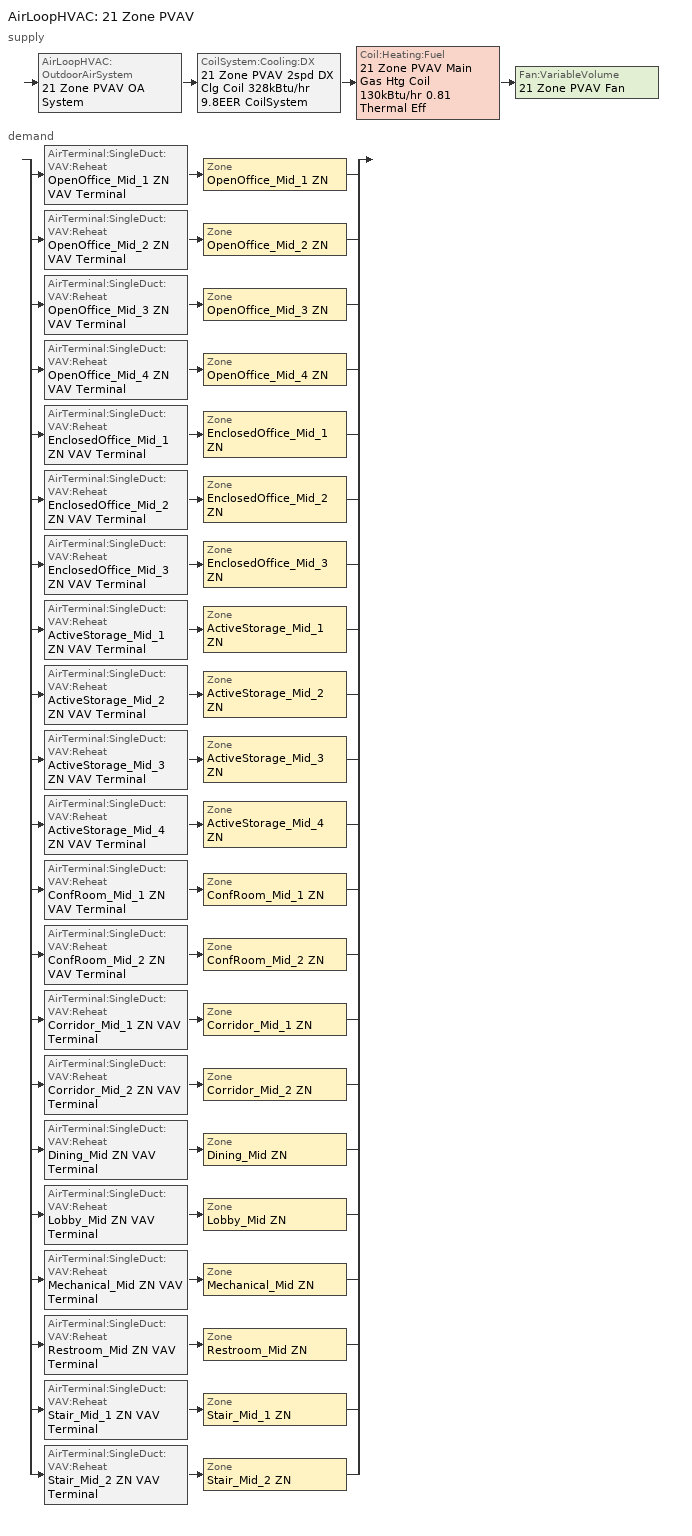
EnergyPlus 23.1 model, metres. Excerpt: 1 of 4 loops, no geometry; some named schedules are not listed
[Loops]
AirLoopHVAC '21 Zone PVAV'
 supply: AirLoopHVAC:OutdoorAirSystem '21 Zone PVAV OA System' > CoilSystem:Cooling:DX '21 Zone PVAV 2spd DX Clg Coil 328kBtu/hr 9.8EER CoilSystem' > Coil:Heating:Fuel '21 Zone PVAV Main Gas Htg Coil 130kBtu/hr 0.81 Thermal Eff' > Fan:VariableVolume '21 Zone PVAV Fan'
 demand: split
  | AirTerminal:SingleDuct:VAV:Reheat 'OpenOffice_Mid_1 ZN VAV Terminal' > Zone 'OpenOffice_Mid_1 ZN'
  | AirTerminal:SingleDuct:VAV:Reheat 'OpenOffice_Mid_2 ZN VAV Terminal' > Zone 'OpenOffice_Mid_2 ZN'
  | AirTerminal:SingleDuct:VAV:Reheat 'OpenOffice_Mid_3 ZN VAV Terminal' > Zone 'OpenOffice_Mid_3 ZN'
  | AirTerminal:SingleDuct:VAV:Reheat 'OpenOffice_Mid_4 ZN VAV Terminal' > Zone 'OpenOffice_Mid_4 ZN'
  | AirTerminal:SingleDuct:VAV:Reheat 'EnclosedOffice_Mid_1 ZN VAV Terminal' > Zone 'EnclosedOffice_Mid_1 ZN'
  | AirTerminal:SingleDuct:VAV:Reheat 'EnclosedOffice_Mid_2 ZN VAV Terminal' > Zone 'EnclosedOffice_Mid_2 ZN'
  | AirTerminal:SingleDuct:VAV:Reheat 'EnclosedOffice_Mid_3 ZN VAV Terminal' > Zone 'EnclosedOffice_Mid_3 ZN'
  | AirTerminal:SingleDuct:VAV:Reheat 'ActiveStorage_Mid_1 ZN VAV Terminal' > Zone 'ActiveStorage_Mid_1 ZN'
  | AirTerminal:SingleDuct:VAV:Reheat 'ActiveStorage_Mid_2 ZN VAV Terminal' > Zone 'ActiveStorage_Mid_2 ZN'
  | AirTerminal:SingleDuct:VAV:Reheat 'ActiveStorage_Mid_3 ZN VAV Terminal' > Zone 'ActiveStorage_Mid_3 ZN'
  | AirTerminal:SingleDuct:VAV:Reheat 'ActiveStorage_Mid_4 ZN VAV Terminal' > Zone 'ActiveStorage_Mid_4 ZN'
  | AirTerminal:SingleDuct:VAV:Reheat 'ConfRoom_Mid_1 ZN VAV Terminal' > Zone 'ConfRoom_Mid_1 ZN'
  | AirTerminal:SingleDuct:VAV:Reheat 'ConfRoom_Mid_2 ZN VAV Terminal' > Zone 'ConfRoom_Mid_2 ZN'
  | AirTerminal:SingleDuct:VAV:Reheat 'Corridor_Mid_1 ZN VAV Terminal' > Zone 'Corridor_Mid_1 ZN'
  | AirTerminal:SingleDuct:VAV:Reheat 'Corridor_Mid_2 ZN VAV Terminal' > Zone 'Corridor_Mid_2 ZN'
  | AirTerminal:SingleDuct:VAV:Reheat 'Dining_Mid ZN VAV Terminal' > Zone 'Dining_Mid ZN'
  | AirTerminal:SingleDuct:VAV:Reheat 'Lobby_Mid ZN VAV Terminal' > Zone 'Lobby_Mid ZN'
  | AirTerminal:SingleDuct:VAV:Reheat 'Mechanical_Mid ZN VAV Terminal' > Zone 'Mechanical_Mid ZN'
  | AirTerminal:SingleDuct:VAV:Reheat 'Restroom_Mid ZN VAV Terminal' > Zone 'Restroom_Mid ZN'
  | AirTerminal:SingleDuct:VAV:Reheat 'Stair_Mid_1 ZN VAV Terminal' > Zone 'Stair_Mid_1 ZN'
  | AirTerminal:SingleDuct:VAV:Reheat 'Stair_Mid_2 ZN VAV Terminal' > Zone 'Stair_Mid_2 ZN'
[DesignSpecification:OutdoorAir] Outdoor Air Method=Sum; Outdoor Air Flow per Zone {m3/s}=0; Outdoor Air Flow Air Changes per Hour {1/hr}=0
Name | Outdoor Air Flow per Person {m3/s-person} | Outdoor Air Flow per Zone Floor Area {m3/s-m2}
MediumOffice - Storage Ventilation; MediumOffice - Elec/MechRoom Ventilation | 0 | 0.0006096
MediumOffice - Conference Ventilation; MediumOffice - Dining Ventilation; MediumOffice - ClosedOffice Ventilation; MediumOffice - Lobby Ventilation; MediumOffice - OpenOffice Ventilation | 0.00235974 | 0.0003048
MediumOffice - Corridor Ventilation; MediumOffice - Restroom Ventilation; MediumOffice - Stair Ventilation | 0 | 0.0003048
[DesignSpecification:OutdoorAir:SpaceList]
Name | Space 1 | Space 1 Design Specification Outdoor Air Object
ActiveStorage_Mid_1 ZN DSOA Space List | ActiveStorage_Mid_1 | MediumOffice - Storage Ventilation
ActiveStorage_Mid_2 ZN DSOA Space List | ActiveStorage_Mid_2 | MediumOffice - Storage Ventilation
ActiveStorage_Mid_3 ZN DSOA Space List | ActiveStorage_Mid_3 | MediumOffice - Storage Ventilation
ActiveStorage_Mid_4 ZN DSOA Space List | ActiveStorage_Mid_4 | MediumOffice - Storage Ventilation
ConfRoom_Mid_1 ZN DSOA Space List | ConfRoom_Mid_1 | MediumOffice - Conference Ventilation
ConfRoom_Mid_2 ZN DSOA Space List | ConfRoom_Mid_2 | MediumOffice - Conference Ventilation
Corridor_Mid_1 ZN DSOA Space List | Corridor_Mid_1 | MediumOffice - Corridor Ventilation
Corridor_Mid_2 ZN DSOA Space List | Corridor_Mid_2 | MediumOffice - Corridor Ventilation
Dining_Mid ZN DSOA Space List | Dining_Mid | MediumOffice - Dining Ventilation
EnclosedOffice_Mid_1 ZN DSOA Space List | EnclosedOffice_Mid_1 | MediumOffice - ClosedOffice Ventilation
EnclosedOffice_Mid_2 ZN DSOA Space List | EnclosedOffice_Mid_2 | MediumOffice - ClosedOffice Ventilation
EnclosedOffice_Mid_3 ZN DSOA Space List | EnclosedOffice_Mid_3 | MediumOffice - ClosedOffice Ventilation
Lobby_Mid ZN DSOA Space List | Lobby_Mid | MediumOffice - Lobby Ventilation
Mechanical_Mid ZN DSOA Space List | Mechanical_Mid | MediumOffice - Elec/MechRoom Ventilation
OpenOffice_Mid_1 ZN DSOA Space List | OpenOffice_Mid_1 | MediumOffice - OpenOffice Ventilation
OpenOffice_Mid_2 ZN DSOA Space List | OpenOffice_Mid_2 | MediumOffice - OpenOffice Ventilation
OpenOffice_Mid_3 ZN DSOA Space List | OpenOffice_Mid_3 | MediumOffice - OpenOffice Ventilation
OpenOffice_Mid_4 ZN DSOA Space List | OpenOffice_Mid_4 | MediumOffice - OpenOffice Ventilation
Restroom_Mid ZN DSOA Space List | Restroom_Mid | MediumOffice - Restroom Ventilation
Stair_Mid_1 ZN DSOA Space List | Stair_Mid_1 | MediumOffice - Stair Ventilation
Stair_Mid_2 ZN DSOA Space List | Stair_Mid_2 | MediumOffice - Stair Ventilation
[DesignSpecification:ZoneAirDistribution] Minimum Zone Ventilation Efficiency=0.6
ActiveStorage_Mid_1 ZN Design Spec Zone Air Dist; ActiveStorage_Mid_2 ZN Design Spec Zone Air Dist; ActiveStorage_Mid_3 ZN Design Spec Zone Air Dist; ActiveStorage_Mid_4 ZN Design Spec Zone Air Dist; ConfRoom_Mid_1 ZN Design Spec Zone Air Dist; ConfRoom_Mid_2 ZN Design Spec Zone Air Dist; Corridor_Mid_1 ZN Design Spec Zone Air Dist; Corridor_Mid_2 ZN Design Spec Zone Air Dist; Dining_Mid ZN Design Spec Zone Air Dist; EnclosedOffice_Mid_1 ZN Design Spec Zone Air Dist; EnclosedOffice_Mid_2 ZN Design Spec Zone Air Dist; EnclosedOffice_Mid_3 ZN Design Spec Zone Air Dist; Lobby_Mid ZN Design Spec Zone Air Dist; Mechanical_Mid ZN Design Spec Zone Air Dist; OpenOffice_Mid_1 ZN Design Spec Zone Air Dist; OpenOffice_Mid_2 ZN Design Spec Zone Air Dist; OpenOffice_Mid_3 ZN Design Spec Zone Air Dist; OpenOffice_Mid_4 ZN Design Spec Zone Air Dist; Restroom_Mid ZN Design Spec Zone Air Dist; Stair_Mid_1 ZN Design Spec Zone Air Dist; Stair_Mid_2 ZN Design Spec Zone Air Dist
[Sizing:Zone] Zone Cooling Design Supply Air Temperature Input Method=SupplyAirTemperature; Zone Cooling Design Supply Air Temperature {C}=12.7778; Zone Cooling Design Supply Air Temperature Difference {deltaC}=11.11; Zone Heating Design Supply Air Temperature Input Method=SupplyAirTemperature; Zone Heating Design Supply Air Temperature {C}=50; Zone Heating Design Supply Air Temperature Difference {deltaC}=11.11; Zone Cooling Design Supply Air Humidity Ratio {kgWater/kgDryAir}=0.0085; Zone Heating Design Supply Air Humidity Ratio {kgWater/kgDryAir}=0.008; Cooling Design Air Flow Method=DesignDay; Cooling Design Air Flow Rate {m3/s}=0; Cooling Minimum Air Flow per Zone Floor Area {m3/s-m2}=0.000762; Cooling Minimum Air Flow {m3/s}=0; Cooling Minimum Air Flow Fraction=0; Heating Design Air Flow Method=DesignDay; Heating Design Air Flow Rate {m3/s}=0; Heating Maximum Air Flow per Zone Floor Area {m3/s-m2}=0.002032; Heating Maximum Air Flow {m3/s}=0.141576; Heating Maximum Air Flow Fraction=0.3; Account for Dedicated Outdoor Air System=No; Zone Load Sizing Method=Sensible Load Only No Latent Load; Zone Latent Cooling Design Supply Air Humidity Ratio Input Method=HumidityRatioDifference; Zone Cooling Design Supply Air Humidity Ratio Difference {kgWater/kgDryAir}=0.005; Zone Latent Heating Design Supply Air Humidity Ratio Input Method=HumidityRatioDifference; Zone Humidification Design Supply Air Humidity Ratio Difference {kgWater/kgDryAir}=0.005
Name | Design Specification Outdoor Air Object | Design Specification Zone Air Distribution Object
ActiveStorage_Mid_1 ZN | ActiveStorage_Mid_1 ZN DSOA Space List | ActiveStorage_Mid_1 ZN Design Spec Zone Air Dist
ActiveStorage_Mid_2 ZN | ActiveStorage_Mid_2 ZN DSOA Space List | ActiveStorage_Mid_2 ZN Design Spec Zone Air Dist
ActiveStorage_Mid_3 ZN | ActiveStorage_Mid_3 ZN DSOA Space List | ActiveStorage_Mid_3 ZN Design Spec Zone Air Dist
ActiveStorage_Mid_4 ZN | ActiveStorage_Mid_4 ZN DSOA Space List | ActiveStorage_Mid_4 ZN Design Spec Zone Air Dist
ConfRoom_Mid_1 ZN | ConfRoom_Mid_1 ZN DSOA Space List | ConfRoom_Mid_1 ZN Design Spec Zone Air Dist
ConfRoom_Mid_2 ZN | ConfRoom_Mid_2 ZN DSOA Space List | ConfRoom_Mid_2 ZN Design Spec Zone Air Dist
Corridor_Mid_1 ZN | Corridor_Mid_1 ZN DSOA Space List | Corridor_Mid_1 ZN Design Spec Zone Air Dist
Corridor_Mid_2 ZN | Corridor_Mid_2 ZN DSOA Space List | Corridor_Mid_2 ZN Design Spec Zone Air Dist
Dining_Mid ZN | Dining_Mid ZN DSOA Space List | Dining_Mid ZN Design Spec Zone Air Dist
EnclosedOffice_Mid_1 ZN | EnclosedOffice_Mid_1 ZN DSOA Space List | EnclosedOffice_Mid_1 ZN Design Spec Zone Air Dist
EnclosedOffice_Mid_2 ZN | EnclosedOffice_Mid_2 ZN DSOA Space List | EnclosedOffice_Mid_2 ZN Design Spec Zone Air Dist
EnclosedOffice_Mid_3 ZN | EnclosedOffice_Mid_3 ZN DSOA Space List | EnclosedOffice_Mid_3 ZN Design Spec Zone Air Dist
Lobby_Mid ZN | Lobby_Mid ZN DSOA Space List | Lobby_Mid ZN Design Spec Zone Air Dist
Mechanical_Mid ZN | Mechanical_Mid ZN DSOA Space List | Mechanical_Mid ZN Design Spec Zone Air Dist
OpenOffice_Mid_1 ZN | OpenOffice_Mid_1 ZN DSOA Space List | OpenOffice_Mid_1 ZN Design Spec Zone Air Dist
OpenOffice_Mid_2 ZN | OpenOffice_Mid_2 ZN DSOA Space List | OpenOffice_Mid_2 ZN Design Spec Zone Air Dist
OpenOffice_Mid_3 ZN | OpenOffice_Mid_3 ZN DSOA Space List | OpenOffice_Mid_3 ZN Design Spec Zone Air Dist
OpenOffice_Mid_4 ZN | OpenOffice_Mid_4 ZN DSOA Space List | OpenOffice_Mid_4 ZN Design Spec Zone Air Dist
Restroom_Mid ZN | Restroom_Mid ZN DSOA Space List | Restroom_Mid ZN Design Spec Zone Air Dist
Stair_Mid_1 ZN | Stair_Mid_1 ZN DSOA Space List | Stair_Mid_1 ZN Design Spec Zone Air Dist
Stair_Mid_2 ZN | Stair_Mid_2 ZN DSOA Space List | Stair_Mid_2 ZN Design Spec Zone Air Dist
[Sizing:System]
21 Zone PVAV: Type of Load to Size On=Sensible; Design Outdoor Air Flow Rate {m3/s}=1.09887; Central Heating Maximum System Air Flow Ratio=0.3; Preheat Design Temperature {C}=7.22222; Preheat Design Humidity Ratio {kgWater/kgDryAir}=0.008; Precool Design Temperature {C}=12.7778; Precool Design Humidity Ratio {kgWater/kgDryAir}=0.008; Central Cooling Design Supply Air Temperature {C}=12.7778; Central Heating Design Supply Air Temperature {C}=12.7778; Type of Zone Sum to Use=Coincident; 100% Outdoor Air in Cooling=No; 100% Outdoor Air in Heating=No; Central Cooling Design Supply Air Humidity Ratio {kgWater/kgDryAir}=0.0085; Central Heating Design Supply Air Humidity Ratio {kgWater/kgDryAir}=0.008; Cooling Supply Air Flow Rate Method=DesignDay; Cooling Supply Air Flow Rate {m3/s}=0; Cooling Supply Air Flow Rate Per Floor Area {m3/s-m2}=0.00996765; Cooling Fraction of Autosized Cooling Supply Air Flow Rate=1; Cooling Supply Air Flow Rate Per Unit Cooling Capacity {m3/s-W}=3.94755e-05; Heating Supply Air Flow Rate Method=DesignDay; Heating Supply Air Flow Rate {m3/s}=0; Heating Supply Air Flow Rate Per Floor Area {m3/s-m2}=0.00996765; Heating Fraction of Autosized Heating Supply Air Flow Rate=1; Heating Fraction of Autosized Cooling Supply Air Flow Rate=1; Heating Supply Air Flow Rate Per Unit Heating Capacity {m3/s-W}=3.15882e-05; System Outdoor Air Method=ZoneSum; Zone Maximum Outdoor Air Fraction=1; Cooling Design Capacity Method=CoolingDesignCapacity; Cooling Design Capacity {W}=Autosize; Cooling Design Capacity Per Floor Area {W/m2}=234.7; Fraction of Autosized Cooling Design Capacity=1; Heating Design Capacity Method=HeatingDesignCapacity; Heating Design Capacity {W}=Autosize; Heating Design Capacity Per Floor Area {W/m2}=157; Fraction of Autosized Heating Design Capacity=1; Central Cooling Capacity Control Method=OnOff; Occupant Diversity=Autosize
[ZoneControl:Thermostat] Temperature Difference Between Cutout And Setpoint {deltaC}=0
Name | Zone or ZoneList | Control Type Schedule | Control 1
ActiveStorage_Mid_1 ZN Thermostat | ActiveStorage_Mid_1 ZN | ActiveStorage_Mid_1 ZN Thermostat Schedule | MediumOffice - Storage Thermostat 5
ActiveStorage_Mid_2 ZN Thermostat | ActiveStorage_Mid_2 ZN | ActiveStorage_Mid_2 ZN Thermostat Schedule | MediumOffice - Storage Thermostat 6
ActiveStorage_Mid_3 ZN Thermostat | ActiveStorage_Mid_3 ZN | ActiveStorage_Mid_3 ZN Thermostat Schedule | MediumOffice - Storage Thermostat 7
ActiveStorage_Mid_4 ZN Thermostat | ActiveStorage_Mid_4 ZN | ActiveStorage_Mid_4 ZN Thermostat Schedule | MediumOffice - Storage Thermostat 8
ConfRoom_Mid_1 ZN Thermostat | ConfRoom_Mid_1 ZN | ConfRoom_Mid_1 ZN Thermostat Schedule | MediumOffice - Conference Thermostat 3
ConfRoom_Mid_2 ZN Thermostat | ConfRoom_Mid_2 ZN | ConfRoom_Mid_2 ZN Thermostat Schedule | MediumOffice - Conference Thermostat 4
Corridor_Mid_1 ZN Thermostat | Corridor_Mid_1 ZN | Corridor_Mid_1 ZN Thermostat Schedule | MediumOffice - Corridor Thermostat 3
Corridor_Mid_2 ZN Thermostat | Corridor_Mid_2 ZN | Corridor_Mid_2 ZN Thermostat Schedule | MediumOffice - Corridor Thermostat 4
Dining_Mid ZN Thermostat | Dining_Mid ZN | Dining_Mid ZN Thermostat Schedule | MediumOffice - Dining Thermostat 2
EnclosedOffice_Mid_1 ZN Thermostat | EnclosedOffice_Mid_1 ZN | EnclosedOffice_Mid_1 ZN Thermostat Schedule | MediumOffice - ClosedOffice Thermostat 5
EnclosedOffice_Mid_2 ZN Thermostat | EnclosedOffice_Mid_2 ZN | EnclosedOffice_Mid_2 ZN Thermostat Schedule | MediumOffice - ClosedOffice Thermostat 6
EnclosedOffice_Mid_3 ZN Thermostat | EnclosedOffice_Mid_3 ZN | EnclosedOffice_Mid_3 ZN Thermostat Schedule | MediumOffice - ClosedOffice Thermostat 7
Lobby_Mid ZN Thermostat | Lobby_Mid ZN | Lobby_Mid ZN Thermostat Schedule | MediumOffice - Lobby Thermostat 2
Mechanical_Mid ZN Thermostat | Mechanical_Mid ZN | Mechanical_Mid ZN Thermostat Schedule | MediumOffice - Elec/MechRoom Thermostat 2
OpenOffice_Mid_1 ZN Thermostat | OpenOffice_Mid_1 ZN | OpenOffice_Mid_1 ZN Thermostat Schedule | MediumOffice - OpenOffice Thermostat 4
OpenOffice_Mid_2 ZN Thermostat | OpenOffice_Mid_2 ZN | OpenOffice_Mid_2 ZN Thermostat Schedule | MediumOffice - OpenOffice Thermostat 5
OpenOffice_Mid_3 ZN Thermostat | OpenOffice_Mid_3 ZN | OpenOffice_Mid_3 ZN Thermostat Schedule | MediumOffice - OpenOffice Thermostat 6
OpenOffice_Mid_4 ZN Thermostat | OpenOffice_Mid_4 ZN | OpenOffice_Mid_4 ZN Thermostat Schedule | MediumOffice - OpenOffice Thermostat 7
Restroom_Mid ZN Thermostat | Restroom_Mid ZN | Restroom_Mid ZN Thermostat Schedule | MediumOffice - Restroom Thermostat 2
Stair_Mid_1 ZN Thermostat | Stair_Mid_1 ZN | Stair_Mid_1 ZN Thermostat Schedule | MediumOffice - Stair Thermostat 3
Stair_Mid_2 ZN Thermostat | Stair_Mid_2 ZN | Stair_Mid_2 ZN Thermostat Schedule | MediumOffice - Stair Thermostat 4
[ThermostatSetpoint:DualSetpoint] Heating Setpoint Temperature Schedule=OfficeMedium HTGSETP_SCH_YES_OPTIMUM - occupant standby mode; Cooling Setpoint Temperature Schedule=OfficeMedium CLGSETP_SCH_YES_OPTIMUM - occupant standby mode
MediumOffice - Storage Thermostat 5; MediumOffice - Storage Thermostat 6; MediumOffice - Storage Thermostat 7; MediumOffice - Storage Thermostat 8; MediumOffice - Conference Thermostat 3; MediumOffice - Conference Thermostat 4; MediumOffice - Corridor Thermostat 3; MediumOffice - Corridor Thermostat 4; MediumOffice - Dining Thermostat 2; MediumOffice - ClosedOffice Thermostat 5; MediumOffice - ClosedOffice Thermostat 6; MediumOffice - ClosedOffice Thermostat 7; MediumOffice - Lobby Thermostat 2; MediumOffice - Elec/MechRoom Thermostat 2; MediumOffice - OpenOffice Thermostat 4; MediumOffice - OpenOffice Thermostat 5; MediumOffice - OpenOffice Thermostat 6; MediumOffice - OpenOffice Thermostat 7; MediumOffice - Restroom Thermostat 2; MediumOffice - Stair Thermostat 3; MediumOffice - Stair Thermostat 4
[AirTerminal:SingleDuct:VAV:Reheat] Availability Schedule=Always On Discrete; Maximum Air Flow Rate {m3/s}=Autosize; Zone Minimum Air Flow Input Method=Scheduled; Constant Minimum Air Flow Fraction=0; Fixed Minimum Air Flow Rate {m3/s}=0; Maximum Hot Water or Steam Flow Rate {m3/s}=Autosize; Minimum Hot Water or Steam Flow Rate {m3/s}=0; Convergence Tolerance=0.001; Damper Heating Action=Normal; Maximum Flow per Zone Floor Area During Reheat {m3/s-m2}=Autocalculate; Maximum Flow Fraction During Reheat=Autocalculate; Maximum Reheat Air Temperature {C}=50
Name | Minimum Air Flow Fraction Schedule | Reheat Coil
ActiveStorage_Mid_1 ZN VAV Terminal | ActiveStorage_Mid_1 ZN VAV Terminal - MDP - adjusted | ActiveStorage_Mid_1 ZN Electric Reheat Coil
ActiveStorage_Mid_2 ZN VAV Terminal | ActiveStorage_Mid_2 ZN VAV Terminal - MDP - adjusted | ActiveStorage_Mid_2 ZN Electric Reheat Coil
ActiveStorage_Mid_3 ZN VAV Terminal | ActiveStorage_Mid_3 ZN VAV Terminal - MDP - adjusted | ActiveStorage_Mid_3 ZN Electric Reheat Coil
ActiveStorage_Mid_4 ZN VAV Terminal | ActiveStorage_Mid_4 ZN VAV Terminal - MDP - adjusted | ActiveStorage_Mid_4 ZN Electric Reheat Coil
ConfRoom_Mid_1 ZN VAV Terminal | ConfRoom_Mid_1 ZN VAV Terminal - MDP - adjusted | ConfRoom_Mid_1 ZN Electric Reheat Coil
ConfRoom_Mid_2 ZN VAV Terminal | ConfRoom_Mid_2 ZN VAV Terminal - MDP - adjusted | ConfRoom_Mid_2 ZN Electric Reheat Coil
Corridor_Mid_1 ZN VAV Terminal | Corridor_Mid_1 ZN VAV Terminal - MDP - adjusted | Corridor_Mid_1 ZN Electric Reheat Coil
Corridor_Mid_2 ZN VAV Terminal | Corridor_Mid_2 ZN VAV Terminal - MDP - adjusted | Corridor_Mid_2 ZN Electric Reheat Coil
Dining_Mid ZN VAV Terminal | Dining_Mid ZN VAV Terminal - MDP - adjusted | Dining_Mid ZN Electric Reheat Coil
EnclosedOffice_Mid_1 ZN VAV Terminal | EnclosedOffice_Mid_1 ZN VAV Terminal - MDP - adjusted | EnclosedOffice_Mid_1 ZN Electric Reheat Coil
EnclosedOffice_Mid_2 ZN VAV Terminal | EnclosedOffice_Mid_2 ZN VAV Terminal - MDP - adjusted | EnclosedOffice_Mid_2 ZN Electric Reheat Coil
EnclosedOffice_Mid_3 ZN VAV Terminal | EnclosedOffice_Mid_3 ZN VAV Terminal - MDP - adjusted | EnclosedOffice_Mid_3 ZN Electric Reheat Coil
Lobby_Mid ZN VAV Terminal | Lobby_Mid ZN VAV Terminal - MDP - adjusted | Lobby_Mid ZN Electric Reheat Coil
Mechanical_Mid ZN VAV Terminal | Mechanical_Mid ZN VAV Terminal - MDP - adjusted | Mechanical_Mid ZN Electric Reheat Coil
OpenOffice_Mid_1 ZN VAV Terminal | OpenOffice_Mid_1 ZN VAV Terminal - MDP - adjusted | OpenOffice_Mid_1 ZN Electric Reheat Coil
OpenOffice_Mid_2 ZN VAV Terminal | OpenOffice_Mid_2 ZN VAV Terminal - MDP - adjusted | OpenOffice_Mid_2 ZN Electric Reheat Coil
OpenOffice_Mid_3 ZN VAV Terminal | OpenOffice_Mid_3 ZN VAV Terminal - MDP - adjusted | OpenOffice_Mid_3 ZN Electric Reheat Coil
OpenOffice_Mid_4 ZN VAV Terminal | OpenOffice_Mid_4 ZN VAV Terminal - MDP - adjusted | OpenOffice_Mid_4 ZN Electric Reheat Coil
Restroom_Mid ZN VAV Terminal | Restroom_Mid ZN VAV Terminal - MDP - adjusted | Restroom_Mid ZN Electric Reheat Coil
Stair_Mid_1 ZN VAV Terminal | Stair_Mid_1 ZN VAV Terminal - MDP - adjusted | Stair_Mid_1 ZN Electric Reheat Coil
Stair_Mid_2 ZN VAV Terminal | Stair_Mid_2 ZN VAV Terminal - MDP - adjusted | Stair_Mid_2 ZN Electric Reheat Coil
[Zone equipment]
ActiveStorage_Mid_1 ZN: ActiveStorage_Mid_1 ZN VAV Terminal
ActiveStorage_Mid_2 ZN: ActiveStorage_Mid_2 ZN VAV Terminal
ActiveStorage_Mid_3 ZN: ActiveStorage_Mid_3 ZN VAV Terminal
ActiveStorage_Mid_4 ZN: ActiveStorage_Mid_4 ZN VAV Terminal
ConfRoom_Mid_1 ZN: ConfRoom_Mid_1 ZN VAV Terminal
ConfRoom_Mid_2 ZN: ConfRoom_Mid_2 ZN VAV Terminal
Corridor_Mid_1 ZN: Corridor_Mid_1 ZN VAV Terminal
Corridor_Mid_2 ZN: Corridor_Mid_2 ZN VAV Terminal
Dining_Mid ZN: Dining_Mid ZN VAV Terminal
EnclosedOffice_Mid_1 ZN: EnclosedOffice_Mid_1 ZN VAV Terminal
EnclosedOffice_Mid_2 ZN: EnclosedOffice_Mid_2 ZN VAV Terminal
EnclosedOffice_Mid_3 ZN: EnclosedOffice_Mid_3 ZN VAV Terminal
Lobby_Mid ZN: Lobby_Mid ZN VAV Terminal
Mechanical_Mid ZN: Mechanical_Mid ZN VAV Terminal
OpenOffice_Mid_1 ZN: OpenOffice_Mid_1 ZN VAV Terminal
OpenOffice_Mid_2 ZN: OpenOffice_Mid_2 ZN VAV Terminal
OpenOffice_Mid_3 ZN: OpenOffice_Mid_3 ZN VAV Terminal
OpenOffice_Mid_4 ZN: OpenOffice_Mid_4 ZN VAV Terminal
Restroom_Mid ZN: Restroom_Mid ZN VAV Terminal
Stair_Mid_1 ZN: Stair_Mid_1 ZN VAV Terminal
Stair_Mid_2 ZN: Stair_Mid_2 ZN VAV Terminal
[Fan:VariableVolume]
21 Zone PVAV Fan: Availability Schedule=OfficeMedium HVACOperationSchd; Fan Total Efficiency=0.6045; Pressure Rise {Pa}=1389.92; Maximum Flow Rate {m3/s}=AutoSize; Fan Power Minimum Flow Rate Input Method=Fraction; Fan Power Minimum Flow Fraction=0.25; Fan Power Minimum Air Flow Rate {m3/s}=0; Motor Efficiency=0.93; Motor In Airstream Fraction=1; Fan Power Coefficient 1=0.04076; Fan Power Coefficient 2=0.0881; Fan Power Coefficient 3=-0.0729; Fan Power Coefficient 4=0.9437; Fan Power Coefficient 5=0
[Coil:Cooling:DX:TwoSpeed]
21 Zone PVAV 2spd DX Clg Coil 328kBtu/hr 9.8EER: Availability Schedule=Always On Discrete; High Speed Gross Rated Total Cooling Capacity {W}=Autosize; High Speed Rated Sensible Heat Ratio=Autosize; High Speed Gross Rated Cooling COP {W/W}=3.39929; High Speed Rated Air Flow Rate {m3/s}=Autosize; High Speed 2017 Rated Evaporator Fan Power Per Volume Flow Rate {W/(m3/s)}=773.3; High Speed 2023 Rated Evaporator Fan Power Per Volume Flow Rate {W/(m3/s)}=21 Zone PVAV Mixed Air Node; Unit Internal Static Air Pressure {Pa}=21 Zone PVAV 2spd DX Clg Coil 328kBtu/hr 9.8EER Outlet Air Node; Total Cooling Capacity Function of Temperature Curve=PSZ-AC DX Unitary Package EIRFT; Total Cooling Capacity Function of Flow Fraction Curve=PSZ-AC_Unitary_PackagecoolEIRFFF; Energy Input Ratio Function of Temperature Curve=PSZ-AC_Unitary_PackagecoolPLR; Energy Input Ratio Function of Flow Fraction Curve=Autosize; Part Load Fraction Correlation Curve=0.69; Low Speed Gross Rated Total Cooling Capacity {W}=3.39929; Low Speed Gross Rated Sensible Heat Ratio=Autosize; Low Speed Gross Rated Cooling COP {W/W}=PSZ-AC_Unitary_PackagecoolCapFT; Low Speed Rated Air Flow Rate {m3/s}=PSZ-AC DX Unitary Package EIRFT; Low Speed 2023 Rated Evaporator Fan Power Per Volume Flow Rate {W/(m3/s)}=AirCooled; Low Speed Total Cooling Capacity Function of Temperature Curve=-25; Low Speed Energy Input Ratio Function of Temperature Curve=0.9; Condenser Type=Autosize; Minimum Outdoor Dry-Bulb Temperature for Compressor Operation {C}=0.9; High Speed Evaporative Condenser Effectiveness=Autosize; High Speed Evaporative Condenser Air Flow Rate {m3/s}=Autosize; Low Speed Evaporative Condenser Air Flow Rate {m3/s}=0; Low Speed Evaporative Condenser Pump Rated Power Consumption {W}=2
[Coil:Heating:Electric] Availability Schedule=Always On Discrete; Efficiency=1; Nominal Capacity {W}=Autosize
ActiveStorage_Mid_1 ZN Electric Reheat Coil; ActiveStorage_Mid_2 ZN Electric Reheat Coil; ActiveStorage_Mid_3 ZN Electric Reheat Coil; ActiveStorage_Mid_4 ZN Electric Reheat Coil; ConfRoom_Mid_1 ZN Electric Reheat Coil; ConfRoom_Mid_2 ZN Electric Reheat Coil; Corridor_Mid_1 ZN Electric Reheat Coil; Corridor_Mid_2 ZN Electric Reheat Coil; Dining_Mid ZN Electric Reheat Coil; EnclosedOffice_Mid_1 ZN Electric Reheat Coil; EnclosedOffice_Mid_2 ZN Electric Reheat Coil; EnclosedOffice_Mid_3 ZN Electric Reheat Coil; Lobby_Mid ZN Electric Reheat Coil; Mechanical_Mid ZN Electric Reheat Coil; OpenOffice_Mid_1 ZN Electric Reheat Coil; OpenOffice_Mid_2 ZN Electric Reheat Coil; OpenOffice_Mid_3 ZN Electric Reheat Coil; OpenOffice_Mid_4 ZN Electric Reheat Coil; Restroom_Mid ZN Electric Reheat Coil; Stair_Mid_1 ZN Electric Reheat Coil; Stair_Mid_2 ZN Electric Reheat Coil
[Coil:Heating:Fuel]
21 Zone PVAV Main Gas Htg Coil 130kBtu/hr 0.81 Thermal Eff: Availability Schedule=Always On Discrete; Fuel Type=NaturalGas; Burner Efficiency=0.81; Nominal Capacity {W}=AutoSize; On Cycle Parasitic Electric Load {W}=0; Off Cycle Parasitic Fuel Load {W}=0
[CoilSystem:Cooling:DX]
21 Zone PVAV 2spd DX Clg Coil 328kBtu/hr 9.8EER CoilSystem: Availability Schedule=Always On Discrete; Cooling Coil=21 Zone PVAV 2spd DX Clg Coil 328kBtu/hr 9.8EER
[Controller:OutdoorAir]
Controller Outdoor Air 2: Minimum Outdoor Air Flow Rate {m3/s}=0; Maximum Outdoor Air Flow Rate {m3/s}=Autosize; Economizer Control Type=DifferentialDryBulb; Economizer Control Action Type=ModulateFlow; Lockout Type=LockoutWithHeating; Minimum Limit Type=FixedMinimum; Minimum Outdoor Air Schedule=OfficeMedium MinOA_MotorizedDamper_Sched; Maximum Fraction of Outdoor Air Schedule=21 Zone PVAV_MAX_OA_FRAC; Mechanical Ventilation Controller=21 Zone PVAV Ventilation Controller; High Humidity Control=No; Control High Indoor Humidity Based on Outdoor Humidity Ratio=Yes; Heat Recovery Bypass Control Type=BypassWhenWithinEconomizerLimits
[Controller:MechanicalVentilation]
21 Zone PVAV Ventilation Controller: Availability Schedule=OfficeMedium MinOA_MotorizedDamper_Sched; Demand Controlled Ventilation=No; System Outdoor Air Method=Standard62.1VentilationRateProcedureWithLimit; Zone or ZoneList 1=ActiveStorage_Mid_1 ZN; Design Specification Outdoor Air Object Name 1=MediumOffice - Storage Ventilation; Design Specification Zone Air Distribution Object Name 1=ActiveStorage_Mid_1 ZN Design Spec Zone Air Dist; Zone or ZoneList 2=ActiveStorage_Mid_2 ZN; Design Specification Outdoor Air Object Name 2=MediumOffice - Storage Ventilation; Design Specification Zone Air Distribution Object Name 2=ActiveStorage_Mid_2 ZN Design Spec Zone Air Dist; Zone or ZoneList 3=ActiveStorage_Mid_3 ZN; Design Specification Outdoor Air Object Name 3=MediumOffice - Storage Ventilation; Design Specification Zone Air Distribution Object Name 3=ActiveStorage_Mid_3 ZN Design Spec Zone Air Dist; Zone or ZoneList 4=ActiveStorage_Mid_4 ZN; Design Specification Outdoor Air Object Name 4=MediumOffice - Storage Ventilation; Design Specification Zone Air Distribution Object Name 4=ActiveStorage_Mid_4 ZN Design Spec Zone Air Dist; Zone or ZoneList 5=ConfRoom_Mid_1 ZN; Design Specification Outdoor Air Object Name 5=MediumOffice - Conference Ventilation; Design Specification Zone Air Distribution Object Name 5=ConfRoom_Mid_1 ZN Design Spec Zone Air Dist; Zone or ZoneList 6=ConfRoom_Mid_2 ZN; Design Specification Outdoor Air Object Name 6=MediumOffice - Conference Ventilation; Design Specification Zone Air Distribution Object Name 6=ConfRoom_Mid_2 ZN Design Spec Zone Air Dist; Zone or ZoneList 7=Corridor_Mid_1 ZN; Design Specification Outdoor Air Object Name 7=MediumOffice - Corridor Ventilation; Design Specification Zone Air Distribution Object Name 7=Corridor_Mid_1 ZN Design Spec Zone Air Dist; Zone or ZoneList 8=Corridor_Mid_2 ZN; Design Specification Outdoor Air Object Name 8=MediumOffice - Corridor Ventilation; Design Specification Zone Air Distribution Object Name 8=Corridor_Mid_2 ZN Design Spec Zone Air Dist; Zone or ZoneList 9=Dining_Mid ZN; Design Specification Outdoor Air Object Name 9=MediumOffice - Dining Ventilation; Design Specification Zone Air Distribution Object Name 9=Dining_Mid ZN Design Spec Zone Air Dist; Zone or ZoneList 10=EnclosedOffice_Mid_1 ZN; Design Specification Outdoor Air Object Name 10=MediumOffice - ClosedOffice Ventilation; Design Specification Zone Air Distribution Object Name 10=EnclosedOffice_Mid_1 ZN Design Spec Zone Air Dist; Zone or ZoneList 11=EnclosedOffice_Mid_2 ZN; Design Specification Outdoor Air Object Name 11=MediumOffice - ClosedOffice Ventilation; Design Specification Zone Air Distribution Object Name 11=EnclosedOffice_Mid_2 ZN Design Spec Zone Air Dist; Zone or ZoneList 12=EnclosedOffice_Mid_3 ZN; Design Specification Outdoor Air Object Name 12=MediumOffice - ClosedOffice Ventilation; Design Specification Zone Air Distribution Object Name 12=EnclosedOffice_Mid_3 ZN Design Spec Zone Air Dist; Zone or ZoneList 13=Lobby_Mid ZN; Design Specification Outdoor Air Object Name 13=MediumOffice - Lobby Ventilation; Design Specification Zone Air Distribution Object Name 13=Lobby_Mid ZN Design Spec Zone Air Dist; Zone or ZoneList 14=Mechanical_Mid ZN; Design Specification Outdoor Air Object Name 14=MediumOffice - Elec/MechRoom Ventilation; Design Specification Zone Air Distribution Object Name 14=Mechanical_Mid ZN Design Spec Zone Air Dist; Zone or ZoneList 15=OpenOffice_Mid_1 ZN; Design Specification Outdoor Air Object Name 15=MediumOffice - OpenOffice Ventilation; Design Specification Zone Air Distribution Object Name 15=OpenOffice_Mid_1 ZN Design Spec Zone Air Dist; Zone or ZoneList 16=OpenOffice_Mid_2 ZN; Design Specification Outdoor Air Object Name 16=MediumOffice - OpenOffice Ventilation; Design Specification Zone Air Distribution Object Name 16=OpenOffice_Mid_2 ZN Design Spec Zone Air Dist; Zone or ZoneList 17=OpenOffice_Mid_3 ZN; Design Specification Outdoor Air Object Name 17=MediumOffice - OpenOffice Ventilation; Design Specification Zone Air Distribution Object Name 17=OpenOffice_Mid_3 ZN Design Spec Zone Air Dist; Zone or ZoneList 18=OpenOffice_Mid_4 ZN; Design Specification Outdoor Air Object Name 18=MediumOffice - OpenOffice Ventilation; Design Specification Zone Air Distribution Object Name 18=OpenOffice_Mid_4 ZN Design Spec Zone Air Dist; Zone or ZoneList 19=Restroom_Mid ZN; Design Specification Outdoor Air Object Name 19=MediumOffice - Restroom Ventilation; Design Specification Zone Air Distribution Object Name 19=Restroom_Mid ZN Design Spec Zone Air Dist; Zone or ZoneList 20=Stair_Mid_1 ZN; Design Specification Outdoor Air Object Name 20=MediumOffice - Stair Ventilation; Design Specification Zone Air Distribution Object Name 20=Stair_Mid_1 ZN Design Spec Zone Air Dist; Zone or ZoneList 21=Stair_Mid_2 ZN; Design Specification Outdoor Air Object Name 21=MediumOffice - Stair Ventilation; Design Specification Zone Air Distribution Object Name 21=Stair_Mid_2 ZN Design Spec Zone Air Dist
[AirLoopHVAC]
21 Zone PVAV: Design Supply Air Flow Rate {m3/s}=AutoSize; Design Return Air Flow Fraction of Supply Air Flow=1
[SetpointManager:MixedAir] Control Variable=Temperature
Name | Setpoint Node or NodeList
21 Zone PVAV Mixed Air Node OS Default SPM | 21 Zone PVAV Mixed Air Node
21 Zone PVAV 2spd DX Clg Coil 328kBtu/hr 9.8EER Outlet Air Node OS Default SPM | 21 Zone PVAV 2spd DX Clg Coil 328kBtu/hr 9.8EER Outlet Air Node
21 Zone PVAV Main Gas Htg Coil 130kBtu/hr 0.81 Thermal Eff Outlet Air Node OS Default SPM | 21 Zone PVAV Main Gas Htg Coil 130kBtu/hr 0.81 Thermal Eff Outlet Air Node
[SetpointManager:Warmest]
21 Zone PVAV SAT Warmest Reset: Control Variable=Temperature; HVAC Air Loop=21 Zone PVAV; Minimum Setpoint Temperature {C}=12.7778; Maximum Setpoint Temperature {C}=15.5556; Strategy=MaximumTemperature; Setpoint Node or NodeList=21 Zone PVAV Supply Outlet Node
[Schedule:Week:Daily]
ActiveStorage_Mid_1 ZN VAV Terminal - MDP - adjusted Week Rule - Jan1-Dec31: ActiveStorage_Mid_1 ZN VAV Terminal - MDP Default 1, ActiveStorage_Mid_1 ZN VAV Terminal - MDP Default 1, ActiveStorage_Mid_1 ZN VAV Terminal - MDP Default 1, ActiveStorage_Mid_1 ZN VAV Terminal - MDP Default 1, ActiveStorage_Mid_1 ZN VAV Terminal - MDP Default 1, ActiveStorage_Mid_1 ZN VAV Terminal - MDP Default 1, ActiveStorage_Mid_1 ZN VAV Terminal - MDP Default 1, ActiveStorage_Mid_1 ZN VAV Terminal - MDP Default 1, ActiveStorage_Mid_1 ZN VAV Terminal - MDP Default 1, ActiveStorage_Mid_1 ZN VAV Terminal - MDP Default 1, ActiveStorage_Mid_1 ZN VAV Terminal - MDP Default 1, ActiveStorage_Mid_1 ZN VAV Terminal - MDP Default 1
ActiveStorage_Mid_2 ZN VAV Terminal - MDP - adjusted Week Rule - Jan1-Dec31: ActiveStorage_Mid_2 ZN VAV Terminal - MDP Default 1, ActiveStorage_Mid_2 ZN VAV Terminal - MDP Default 1, ActiveStorage_Mid_2 ZN VAV Terminal - MDP Default 1, ActiveStorage_Mid_2 ZN VAV Terminal - MDP Default 1, ActiveStorage_Mid_2 ZN VAV Terminal - MDP Default 1, ActiveStorage_Mid_2 ZN VAV Terminal - MDP Default 1, ActiveStorage_Mid_2 ZN VAV Terminal - MDP Default 1, ActiveStorage_Mid_2 ZN VAV Terminal - MDP Default 1, ActiveStorage_Mid_2 ZN VAV Terminal - MDP Default 1, ActiveStorage_Mid_2 ZN VAV Terminal - MDP Default 1, ActiveStorage_Mid_2 ZN VAV Terminal - MDP Default 1, ActiveStorage_Mid_2 ZN VAV Terminal - MDP Default 1
ActiveStorage_Mid_3 ZN VAV Terminal - MDP - adjusted Week Rule - Jan1-Dec31: ActiveStorage_Mid_3 ZN VAV Terminal - MDP Default 1, ActiveStorage_Mid_3 ZN VAV Terminal - MDP Default 1, ActiveStorage_Mid_3 ZN VAV Terminal - MDP Default 1, ActiveStorage_Mid_3 ZN VAV Terminal - MDP Default 1, ActiveStorage_Mid_3 ZN VAV Terminal - MDP Default 1, ActiveStorage_Mid_3 ZN VAV Terminal - MDP Default 1, ActiveStorage_Mid_3 ZN VAV Terminal - MDP Default 1, ActiveStorage_Mid_3 ZN VAV Terminal - MDP Default 1, ActiveStorage_Mid_3 ZN VAV Terminal - MDP Default 1, ActiveStorage_Mid_3 ZN VAV Terminal - MDP Default 1, ActiveStorage_Mid_3 ZN VAV Terminal - MDP Default 1, ActiveStorage_Mid_3 ZN VAV Terminal - MDP Default 1
ActiveStorage_Mid_4 ZN VAV Terminal - MDP - adjusted Week Rule - Jan1-Dec31: ActiveStorage_Mid_4 ZN VAV Terminal - MDP Default 1, ActiveStorage_Mid_4 ZN VAV Terminal - MDP Default 1, ActiveStorage_Mid_4 ZN VAV Terminal - MDP Default 1, ActiveStorage_Mid_4 ZN VAV Terminal - MDP Default 1, ActiveStorage_Mid_4 ZN VAV Terminal - MDP Default 1, ActiveStorage_Mid_4 ZN VAV Terminal - MDP Default 1, ActiveStorage_Mid_4 ZN VAV Terminal - MDP Default 1, ActiveStorage_Mid_4 ZN VAV Terminal - MDP Default 1, ActiveStorage_Mid_4 ZN VAV Terminal - MDP Default 1, ActiveStorage_Mid_4 ZN VAV Terminal - MDP Default 1, ActiveStorage_Mid_4 ZN VAV Terminal - MDP Default 1, ActiveStorage_Mid_4 ZN VAV Terminal - MDP Default 1
ConfRoom_Mid_1 ZN VAV Terminal - MDP - adjusted Week Rule - Jan1-Dec31: ConfRoom_Mid_1 ZN VAV Terminal - MDP Default 1, ConfRoom_Mid_1 ZN VAV Terminal - MDP Default 1, ConfRoom_Mid_1 ZN VAV Terminal - MDP Default 1, ConfRoom_Mid_1 ZN VAV Terminal - MDP Default 1, ConfRoom_Mid_1 ZN VAV Terminal - MDP Default 1, ConfRoom_Mid_1 ZN VAV Terminal - MDP Default 1, ConfRoom_Mid_1 ZN VAV Terminal - MDP Default 1, ConfRoom_Mid_1 ZN VAV Terminal - MDP Default 1, ConfRoom_Mid_1 ZN VAV Terminal - MDP Default 1, ConfRoom_Mid_1 ZN VAV Terminal - MDP Default 1, ConfRoom_Mid_1 ZN VAV Terminal - MDP Default 1, ConfRoom_Mid_1 ZN VAV Terminal - MDP Default 1
ConfRoom_Mid_2 ZN VAV Terminal - MDP - adjusted Week Rule - Jan1-Dec31: ConfRoom_Mid_2 ZN VAV Terminal - MDP Default 1, ConfRoom_Mid_2 ZN VAV Terminal - MDP Default 1, ConfRoom_Mid_2 ZN VAV Terminal - MDP Default 1, ConfRoom_Mid_2 ZN VAV Terminal - MDP Default 1, ConfRoom_Mid_2 ZN VAV Terminal - MDP Default 1, ConfRoom_Mid_2 ZN VAV Terminal - MDP Default 1, ConfRoom_Mid_2 ZN VAV Terminal - MDP Default 1, ConfRoom_Mid_2 ZN VAV Terminal - MDP Default 1, ConfRoom_Mid_2 ZN VAV Terminal - MDP Default 1, ConfRoom_Mid_2 ZN VAV Terminal - MDP Default 1, ConfRoom_Mid_2 ZN VAV Terminal - MDP Default 1, ConfRoom_Mid_2 ZN VAV Terminal - MDP Default 1
Corridor_Mid_1 ZN VAV Terminal - MDP - adjusted Week Rule - Jan1-Dec31: Corridor_Mid_1 ZN VAV Terminal - MDP Default 1, Corridor_Mid_1 ZN VAV Terminal - MDP Default 1, Corridor_Mid_1 ZN VAV Terminal - MDP Default 1, Corridor_Mid_1 ZN VAV Terminal - MDP Default 1, Corridor_Mid_1 ZN VAV Terminal - MDP Default 1, Corridor_Mid_1 ZN VAV Terminal - MDP Default 1, Corridor_Mid_1 ZN VAV Terminal - MDP Default 1, Corridor_Mid_1 ZN VAV Terminal - MDP Default 1, Corridor_Mid_1 ZN VAV Terminal - MDP Default 1, Corridor_Mid_1 ZN VAV Terminal - MDP Default 1, Corridor_Mid_1 ZN VAV Terminal - MDP Default 1, Corridor_Mid_1 ZN VAV Terminal - MDP Default 1
Corridor_Mid_2 ZN VAV Terminal - MDP - adjusted Week Rule - Jan1-Dec31: Corridor_Mid_2 ZN VAV Terminal - MDP Default 1, Corridor_Mid_2 ZN VAV Terminal - MDP Default 1, Corridor_Mid_2 ZN VAV Terminal - MDP Default 1, Corridor_Mid_2 ZN VAV Terminal - MDP Default 1, Corridor_Mid_2 ZN VAV Terminal - MDP Default 1, Corridor_Mid_2 ZN VAV Terminal - MDP Default 1, Corridor_Mid_2 ZN VAV Terminal - MDP Default 1, Corridor_Mid_2 ZN VAV Terminal - MDP Default 1, Corridor_Mid_2 ZN VAV Terminal - MDP Default 1, Corridor_Mid_2 ZN VAV Terminal - MDP Default 1, Corridor_Mid_2 ZN VAV Terminal - MDP Default 1, Corridor_Mid_2 ZN VAV Terminal - MDP Default 1
Dining_Mid ZN VAV Terminal - MDP - adjusted Week Rule - Jan1-Dec31: Dining_Mid ZN VAV Terminal - MDP Default 1, Dining_Mid ZN VAV Terminal - MDP Default 1, Dining_Mid ZN VAV Terminal - MDP Default 1, Dining_Mid ZN VAV Terminal - MDP Default 1, Dining_Mid ZN VAV Terminal - MDP Default 1, Dining_Mid ZN VAV Terminal - MDP Default 1, Dining_Mid ZN VAV Terminal - MDP Default 1, Dining_Mid ZN VAV Terminal - MDP Default 1, Dining_Mid ZN VAV Terminal - MDP Default 1, Dining_Mid ZN VAV Terminal - MDP Default 1, Dining_Mid ZN VAV Terminal - MDP Default 1, Dining_Mid ZN VAV Terminal - MDP Default 1
EnclosedOffice_Mid_1 ZN VAV Terminal - MDP - adjusted Week Rule - Jan1-Dec31: EnclosedOffice_Mid_1 ZN VAV Terminal - MDP Default 1, EnclosedOffice_Mid_1 ZN VAV Terminal - MDP Default 1, EnclosedOffice_Mid_1 ZN VAV Terminal - MDP Default 1, EnclosedOffice_Mid_1 ZN VAV Terminal - MDP Default 1, EnclosedOffice_Mid_1 ZN VAV Terminal - MDP Default 1, EnclosedOffice_Mid_1 ZN VAV Terminal - MDP Default 1, EnclosedOffice_Mid_1 ZN VAV Terminal - MDP Default 1, EnclosedOffice_Mid_1 ZN VAV Terminal - MDP Default 1, EnclosedOffice_Mid_1 ZN VAV Terminal - MDP Default 1, EnclosedOffice_Mid_1 ZN VAV Terminal - MDP Default 1, EnclosedOffice_Mid_1 ZN VAV Terminal - MDP Default 1, EnclosedOffice_Mid_1 ZN VAV Terminal - MDP Default 1
EnclosedOffice_Mid_2 ZN VAV Terminal - MDP - adjusted Week Rule - Jan1-Dec31: EnclosedOffice_Mid_2 ZN VAV Terminal - MDP Default 1, EnclosedOffice_Mid_2 ZN VAV Terminal - MDP Default 1, EnclosedOffice_Mid_2 ZN VAV Terminal - MDP Default 1, EnclosedOffice_Mid_2 ZN VAV Terminal - MDP Default 1, EnclosedOffice_Mid_2 ZN VAV Terminal - MDP Default 1, EnclosedOffice_Mid_2 ZN VAV Terminal - MDP Default 1, EnclosedOffice_Mid_2 ZN VAV Terminal - MDP Default 1, EnclosedOffice_Mid_2 ZN VAV Terminal - MDP Default 1, EnclosedOffice_Mid_2 ZN VAV Terminal - MDP Default 1, EnclosedOffice_Mid_2 ZN VAV Terminal - MDP Default 1, EnclosedOffice_Mid_2 ZN VAV Terminal - MDP Default 1, EnclosedOffice_Mid_2 ZN VAV Terminal - MDP Default 1
EnclosedOffice_Mid_3 ZN VAV Terminal - MDP - adjusted Week Rule - Jan1-Dec31: EnclosedOffice_Mid_3 ZN VAV Terminal - MDP Default 1, EnclosedOffice_Mid_3 ZN VAV Terminal - MDP Default 1, EnclosedOffice_Mid_3 ZN VAV Terminal - MDP Default 1, EnclosedOffice_Mid_3 ZN VAV Terminal - MDP Default 1, EnclosedOffice_Mid_3 ZN VAV Terminal - MDP Default 1, EnclosedOffice_Mid_3 ZN VAV Terminal - MDP Default 1, EnclosedOffice_Mid_3 ZN VAV Terminal - MDP Default 1, EnclosedOffice_Mid_3 ZN VAV Terminal - MDP Default 1, EnclosedOffice_Mid_3 ZN VAV Terminal - MDP Default 1, EnclosedOffice_Mid_3 ZN VAV Terminal - MDP Default 1, EnclosedOffice_Mid_3 ZN VAV Terminal - MDP Default 1, EnclosedOffice_Mid_3 ZN VAV Terminal - MDP Default 1
Lobby_Mid ZN VAV Terminal - MDP - adjusted Week Rule - Jan1-Dec31: Lobby_Mid ZN VAV Terminal - MDP Default 1, Lobby_Mid ZN VAV Terminal - MDP Default 1, Lobby_Mid ZN VAV Terminal - MDP Default 1, Lobby_Mid ZN VAV Terminal - MDP Default 1, Lobby_Mid ZN VAV Terminal - MDP Default 1, Lobby_Mid ZN VAV Terminal - MDP Default 1, Lobby_Mid ZN VAV Terminal - MDP Default 1, Lobby_Mid ZN VAV Terminal - MDP Default 1, Lobby_Mid ZN VAV Terminal - MDP Default 1, Lobby_Mid ZN VAV Terminal - MDP Default 1, Lobby_Mid ZN VAV Terminal - MDP Default 1, Lobby_Mid ZN VAV Terminal - MDP Default 1
Mechanical_Mid ZN VAV Terminal - MDP - adjusted Week Rule - Jan1-Dec31: Mechanical_Mid ZN VAV Terminal - MDP Default 1, Mechanical_Mid ZN VAV Terminal - MDP Default 1, Mechanical_Mid ZN VAV Terminal - MDP Default 1, Mechanical_Mid ZN VAV Terminal - MDP Default 1, Mechanical_Mid ZN VAV Terminal - MDP Default 1, Mechanical_Mid ZN VAV Terminal - MDP Default 1, Mechanical_Mid ZN VAV Terminal - MDP Default 1, Mechanical_Mid ZN VAV Terminal - MDP Default 1, Mechanical_Mid ZN VAV Terminal - MDP Default 1, Mechanical_Mid ZN VAV Terminal - MDP Default 1, Mechanical_Mid ZN VAV Terminal - MDP Default 1, Mechanical_Mid ZN VAV Terminal - MDP Default 1
OpenOffice_Mid_1 ZN VAV Terminal - MDP - adjusted Week Rule - Jan1-Dec31: OpenOffice_Mid_1 ZN VAV Terminal - MDP Default 1, OpenOffice_Mid_1 ZN VAV Terminal - MDP Default 1, OpenOffice_Mid_1 ZN VAV Terminal - MDP Default 1, OpenOffice_Mid_1 ZN VAV Terminal - MDP Default 1, OpenOffice_Mid_1 ZN VAV Terminal - MDP Default 1, OpenOffice_Mid_1 ZN VAV Terminal - MDP Default 1, OpenOffice_Mid_1 ZN VAV Terminal - MDP Default 1, OpenOffice_Mid_1 ZN VAV Terminal - MDP Default 1, OpenOffice_Mid_1 ZN VAV Terminal - MDP Default 1, OpenOffice_Mid_1 ZN VAV Terminal - MDP Default 1, OpenOffice_Mid_1 ZN VAV Terminal - MDP Default 1, OpenOffice_Mid_1 ZN VAV Terminal - MDP Default 1
OpenOffice_Mid_2 ZN VAV Terminal - MDP - adjusted Week Rule - Jan1-Dec31: OpenOffice_Mid_2 ZN VAV Terminal - MDP Default 1, OpenOffice_Mid_2 ZN VAV Terminal - MDP Default 1, OpenOffice_Mid_2 ZN VAV Terminal - MDP Default 1, OpenOffice_Mid_2 ZN VAV Terminal - MDP Default 1, OpenOffice_Mid_2 ZN VAV Terminal - MDP Default 1, OpenOffice_Mid_2 ZN VAV Terminal - MDP Default 1, OpenOffice_Mid_2 ZN VAV Terminal - MDP Default 1, OpenOffice_Mid_2 ZN VAV Terminal - MDP Default 1, OpenOffice_Mid_2 ZN VAV Terminal - MDP Default 1, OpenOffice_Mid_2 ZN VAV Terminal - MDP Default 1, OpenOffice_Mid_2 ZN VAV Terminal - MDP Default 1, OpenOffice_Mid_2 ZN VAV Terminal - MDP Default 1
OpenOffice_Mid_3 ZN VAV Terminal - MDP - adjusted Week Rule - Jan1-Dec31: OpenOffice_Mid_3 ZN VAV Terminal - MDP Default 1, OpenOffice_Mid_3 ZN VAV Terminal - MDP Default 1, OpenOffice_Mid_3 ZN VAV Terminal - MDP Default 1, OpenOffice_Mid_3 ZN VAV Terminal - MDP Default 1, OpenOffice_Mid_3 ZN VAV Terminal - MDP Default 1, OpenOffice_Mid_3 ZN VAV Terminal - MDP Default 1, OpenOffice_Mid_3 ZN VAV Terminal - MDP Default 1, OpenOffice_Mid_3 ZN VAV Terminal - MDP Default 1, OpenOffice_Mid_3 ZN VAV Terminal - MDP Default 1, OpenOffice_Mid_3 ZN VAV Terminal - MDP Default 1, OpenOffice_Mid_3 ZN VAV Terminal - MDP Default 1, OpenOffice_Mid_3 ZN VAV Terminal - MDP Default 1
OpenOffice_Mid_4 ZN VAV Terminal - MDP - adjusted Week Rule - Jan1-Dec31: OpenOffice_Mid_4 ZN VAV Terminal - MDP Default 1, OpenOffice_Mid_4 ZN VAV Terminal - MDP Default 1, OpenOffice_Mid_4 ZN VAV Terminal - MDP Default 1, OpenOffice_Mid_4 ZN VAV Terminal - MDP Default 1, OpenOffice_Mid_4 ZN VAV Terminal - MDP Default 1, OpenOffice_Mid_4 ZN VAV Terminal - MDP Default 1, OpenOffice_Mid_4 ZN VAV Terminal - MDP Default 1, OpenOffice_Mid_4 ZN VAV Terminal - MDP Default 1, OpenOffice_Mid_4 ZN VAV Terminal - MDP Default 1, OpenOffice_Mid_4 ZN VAV Terminal - MDP Default 1, OpenOffice_Mid_4 ZN VAV Terminal - MDP Default 1, OpenOffice_Mid_4 ZN VAV Terminal - MDP Default 1
Restroom_Mid ZN VAV Terminal - MDP - adjusted Week Rule - Jan1-Dec31: Restroom_Mid ZN VAV Terminal - MDP Default 1, Restroom_Mid ZN VAV Terminal - MDP Default 1, Restroom_Mid ZN VAV Terminal - MDP Default 1, Restroom_Mid ZN VAV Terminal - MDP Default 1, Restroom_Mid ZN VAV Terminal - MDP Default 1, Restroom_Mid ZN VAV Terminal - MDP Default 1, Restroom_Mid ZN VAV Terminal - MDP Default 1, Restroom_Mid ZN VAV Terminal - MDP Default 1, Restroom_Mid ZN VAV Terminal - MDP Default 1, Restroom_Mid ZN VAV Terminal - MDP Default 1, Restroom_Mid ZN VAV Terminal - MDP Default 1, Restroom_Mid ZN VAV Terminal - MDP Default 1
Stair_Mid_1 ZN VAV Terminal - MDP - adjusted Week Rule - Jan1-Dec31: Stair_Mid_1 ZN VAV Terminal - MDP Default 1, Stair_Mid_1 ZN VAV Terminal - MDP Default 1, Stair_Mid_1 ZN VAV Terminal - MDP Default 1, Stair_Mid_1 ZN VAV Terminal - MDP Default 1, Stair_Mid_1 ZN VAV Terminal - MDP Default 1, Stair_Mid_1 ZN VAV Terminal - MDP Default 1, Stair_Mid_1 ZN VAV Terminal - MDP Default 1, Stair_Mid_1 ZN VAV Terminal - MDP Default 1, Stair_Mid_1 ZN VAV Terminal - MDP Default 1, Stair_Mid_1 ZN VAV Terminal - MDP Default 1, Stair_Mid_1 ZN VAV Terminal - MDP Default 1, Stair_Mid_1 ZN VAV Terminal - MDP Default 1
[Schedule:Year]
OfficeMedium HTGSETP_SCH_YES_OPTIMUM - occupant standby mode: OfficeMedium HTGSETP_SCH_YES_OPTIMUM - occupant standby mode Week Rule - Jan1-Dec31, 1, 1, 12, 31
OfficeMedium CLGSETP_SCH_YES_OPTIMUM - occupant standby mode: OfficeMedium CLGSETP_SCH_YES_OPTIMUM - occupant standby mode Week Rule - Jan1-Dec31, 1, 1, 12, 31
OfficeMedium MinOA_MotorizedDamper_Sched: OfficeMedium MinOA_MotorizedDamper_Sched Week Rule - Jan1-Dec31, 1, 1, 12, 31
ActiveStorage_Mid_1 ZN VAV Terminal - MDP - adjusted: ActiveStorage_Mid_1 ZN VAV Terminal - MDP - adjusted Week Rule - Jan1-Dec31, 1, 1, 12, 31
ActiveStorage_Mid_2 ZN VAV Terminal - MDP - adjusted: ActiveStorage_Mid_2 ZN VAV Terminal - MDP - adjusted Week Rule - Jan1-Dec31, 1, 1, 12, 31
ActiveStorage_Mid_3 ZN VAV Terminal - MDP - adjusted: ActiveStorage_Mid_3 ZN VAV Terminal - MDP - adjusted Week Rule - Jan1-Dec31, 1, 1, 12, 31
ActiveStorage_Mid_4 ZN VAV Terminal - MDP - adjusted: ActiveStorage_Mid_4 ZN VAV Terminal - MDP - adjusted Week Rule - Jan1-Dec31, 1, 1, 12, 31
ConfRoom_Mid_1 ZN VAV Terminal - MDP - adjusted: ConfRoom_Mid_1 ZN VAV Terminal - MDP - adjusted Week Rule - Jan1-Dec31, 1, 1, 12, 31
ConfRoom_Mid_2 ZN VAV Terminal - MDP - adjusted: ConfRoom_Mid_2 ZN VAV Terminal - MDP - adjusted Week Rule - Jan1-Dec31, 1, 1, 12, 31
Corridor_Mid_1 ZN VAV Terminal - MDP - adjusted: Corridor_Mid_1 ZN VAV Terminal - MDP - adjusted Week Rule - Jan1-Dec31, 1, 1, 12, 31
Corridor_Mid_2 ZN VAV Terminal - MDP - adjusted: Corridor_Mid_2 ZN VAV Terminal - MDP - adjusted Week Rule - Jan1-Dec31, 1, 1, 12, 31
Dining_Mid ZN VAV Terminal - MDP - adjusted: Dining_Mid ZN VAV Terminal - MDP - adjusted Week Rule - Jan1-Dec31, 1, 1, 12, 31
EnclosedOffice_Mid_1 ZN VAV Terminal - MDP - adjusted: EnclosedOffice_Mid_1 ZN VAV Terminal - MDP - adjusted Week Rule - Jan1-Dec31, 1, 1, 12, 31
EnclosedOffice_Mid_2 ZN VAV Terminal - MDP - adjusted: EnclosedOffice_Mid_2 ZN VAV Terminal - MDP - adjusted Week Rule - Jan1-Dec31, 1, 1, 12, 31
EnclosedOffice_Mid_3 ZN VAV Terminal - MDP - adjusted: EnclosedOffice_Mid_3 ZN VAV Terminal - MDP - adjusted Week Rule - Jan1-Dec31, 1, 1, 12, 31
Lobby_Mid ZN VAV Terminal - MDP - adjusted: Lobby_Mid ZN VAV Terminal - MDP - adjusted Week Rule - Jan1-Dec31, 1, 1, 12, 31
Mechanical_Mid ZN VAV Terminal - MDP - adjusted: Mechanical_Mid ZN VAV Terminal - MDP - adjusted Week Rule - Jan1-Dec31, 1, 1, 12, 31
OpenOffice_Mid_1 ZN VAV Terminal - MDP - adjusted: OpenOffice_Mid_1 ZN VAV Terminal - MDP - adjusted Week Rule - Jan1-Dec31, 1, 1, 12, 31
OpenOffice_Mid_2 ZN VAV Terminal - MDP - adjusted: OpenOffice_Mid_2 ZN VAV Terminal - MDP - adjusted Week Rule - Jan1-Dec31, 1, 1, 12, 31
OpenOffice_Mid_3 ZN VAV Terminal - MDP - adjusted: OpenOffice_Mid_3 ZN VAV Terminal - MDP - adjusted Week Rule - Jan1-Dec31, 1, 1, 12, 31
OpenOffice_Mid_4 ZN VAV Terminal - MDP - adjusted: OpenOffice_Mid_4 ZN VAV Terminal - MDP - adjusted Week Rule - Jan1-Dec31, 1, 1, 12, 31
Restroom_Mid ZN VAV Terminal - MDP - adjusted: Restroom_Mid ZN VAV Terminal - MDP - adjusted Week Rule - Jan1-Dec31, 1, 1, 12, 31
Stair_Mid_1 ZN VAV Terminal - MDP - adjusted: Stair_Mid_1 ZN VAV Terminal - MDP - adjusted Week Rule - Jan1-Dec31, 1, 1, 12, 31
Stair_Mid_2 ZN VAV Terminal - MDP - adjusted: Stair_Mid_2 ZN VAV Terminal - MDP - adjusted Week Rule - Jan1-Dec31, 1, 1, 12, 31
[Schedule:Compact]
ActiveStorage_Mid_1 ZN Thermostat Schedule; ActiveStorage_Mid_2 ZN Thermostat Schedule; ActiveStorage_Mid_3 ZN Thermostat Schedule; ActiveStorage_Mid_4 ZN Thermostat Schedule; ConfRoom_Mid_1 ZN Thermostat Schedule; ConfRoom_Mid_2 ZN Thermostat Schedule; Corridor_Mid_1 ZN Thermostat Schedule; Corridor_Mid_2 ZN Thermostat Schedule; Dining_Mid ZN Thermostat Schedule; EnclosedOffice_Mid_1 ZN Thermostat Schedule; EnclosedOffice_Mid_2 ZN Thermostat Schedule; EnclosedOffice_Mid_3 ZN Thermostat Schedule; Lobby_Mid ZN Thermostat Schedule; Mechanical_Mid ZN Thermostat Schedule; OpenOffice_Mid_1 ZN Thermostat Schedule; OpenOffice_Mid_2 ZN Thermostat Schedule; OpenOffice_Mid_3 ZN Thermostat Schedule; OpenOffice_Mid_4 ZN Thermostat Schedule; Restroom_Mid ZN Thermostat Schedule; Stair_Mid_1 ZN Thermostat Schedule; Stair_Mid_2 ZN Thermostat Schedule: Through: 12/31, For: AllDays, Until: 24:00, 4
[Schedule:Constant]
21 Zone PVAV_MAX_OA_FRAC: Hourly Value=1
[Curve:Quadratic]
Name | Coefficient1 Constant | Coefficient2 x | Coefficient3 x**2 | Minimum Value of x | Maximum Value of x
PSZ-AC_Unitary_PackagecoolFFF | 0.8 | 0.2 | 0 | 0.5 | 1.5
PSZ-AC_Unitary_PackagecoolEIRFFF | 1.156 | -0.1816 | 0.0256 | 0.5 | 1.5
PSZ-AC_Unitary_PackagecoolPLR | 0.75 | 0.25 | 0 | 0 | 1
[Curve:Biquadratic] Minimum Value of x=12.77778; Maximum Value of x=23.88889; Minimum Value of y=21.11111; Maximum Value of y=46.11111
Name | Coefficient1 Constant | Coefficient2 x | Coefficient3 x**2 | Coefficient4 y | Coefficient5 y**2 | Coefficient6 x*y
PSZ-AC_Unitary_PackagecoolCapFT | 0.766956 | 0.0107756 | -4.14703e-05 | 0.00134961 | -0.000261144 | 0.000457488
PSZ-AC DX Unitary Package EIRFT | 0.297145 | 0.0430933 | -0.000748766 | 0.00597727 | 0.000482112 | -0.000956448
